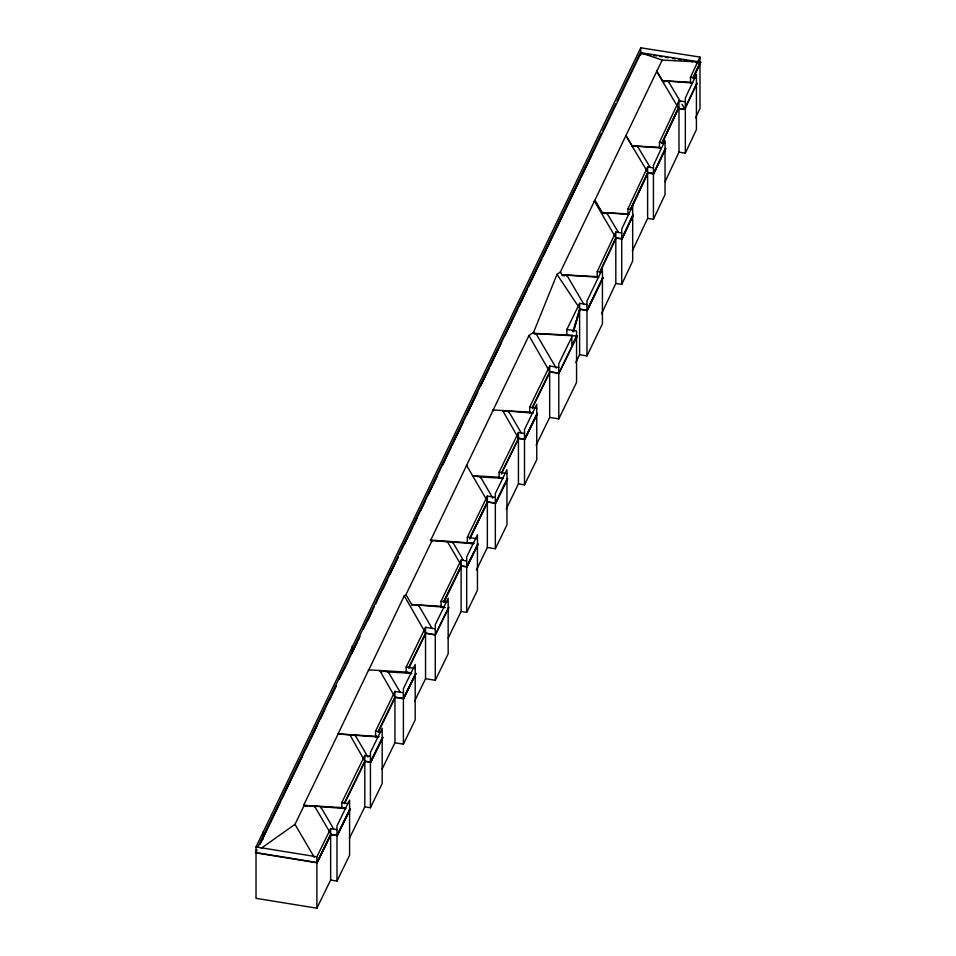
<?xml version="1.0" encoding="UTF-8"?>
<svg xmlns="http://www.w3.org/2000/svg" width="956" height="956" viewBox="0 0 956 956"><rect width="100%" height="100%" fill="white"/><g stroke="black" fill="none" stroke-linecap="round" stroke-linejoin="round"><path stroke-width="1.43" d="M572.967 331.648L576.289 320.332M577.113 317.5L579.611 309.015L587.414 310.282L603.2 277.491L587.163 310.533L579.826 309.338L573.253 331.708M573.648 331.123L580.113 309.099L557.001 274.36L560.395 271.958L662.197 60.061L700.748 62.116L693.148 78.261M597.213 277.515L597.213 271.635L615.807 232.069L621.735 232.989M627.949 214.765L627.949 208.898L647.618 167.001L653.438 167.898M659.461 148.204L659.461 142.336L678.975 100.774L685.332 101.766M599.699 272.042L615.807 237.745L622.177 238.737L633.446 214.67L621.914 238.988L615.999 238.068L594.262 200.939L594.262 201.62M599.878 272.663L616.25 237.805M630.494 209.173L647.618 172.678L653.438 173.574L665.041 148.897M661.946 142.707L678.151 108.207M630.805 209.221L647.81 173L653.88 173.634L665.818 148.252L653.629 173.896L647.81 173M630.602 209.95L648.06 172.749L625.869 135.668L625.869 136.35M662.257 142.767L678.342 108.518L684.95 109.271L678.342 108.518M662.126 143.328L678.593 108.267L656.617 71.389L656.617 72.058M621.735 238.665L632.681 215.303M684.508 109.199L696.422 83.865M684.699 109.522L697.187 83.232L696.757 83.889M601.551 313.795L615.807 283.454L615.807 232.069M632.394 250.819L647.618 218.386L647.618 167.001M665.125 181.652L678.975 152.159L678.975 100.774M621.735 284.374L632.681 261.012L632.681 205.707L621.735 229.07L621.735 284.374L615.807 283.454M653.438 219.282L665.041 194.594L665.041 140.675L653.438 165.352L653.438 219.282L647.618 218.386M685.332 153.163L696.422 129.574L696.422 74.413L685.332 97.99L685.332 153.163L678.975 152.159M336.99 829.665L330.645 828.637L330.645 880.022L316.89 908.2L256.029 898.317L256.029 846.932L640.735 47.8L699.983 57.073L699.983 108.458L695.538 117.875M690.471 83.124L690.471 77.257L699.983 57.073M693.004 77.556L699.983 62.749M693.339 77.567L700.748 62.116L640.293 52.652L640.544 53.417M378.612 736.992L338.113 733.981L303.578 805.358L314.56 806.147L331.075 834.385L317.081 862.814L255.694 852.836L256.543 849.788M257.845 847.1L601.467 133.302M602.758 130.625L615.7 103.738M617.002 101.049L639.648 54.002M255.694 852.836L256.985 850.147M260.88 842.081L336.034 685.954M339.272 679.226L360.006 636.158M363.244 629.43L374.262 606.558M377.5 599.83L398.234 556.762M399.524 554.062L591.955 154.358M259.913 844.53L280.634 801.487M281.936 798.798L302.658 755.742M305.896 749.014L316.902 726.142M320.14 719.414L324.682 709.997M329.856 699.242L336.333 685.787M344.1 669.642L348.641 660.226M351.88 653.498L357.054 642.731M358.357 640.042L359.647 637.353M368.072 619.858L372.601 610.442M375.839 603.726L377.142 601.025M382.316 590.27L386.845 580.854M390.084 574.126L397.863 557.981M404.34 544.526L412.753 527.031M414.056 524.342L417.294 517.614M420.532 510.886L425.062 501.47M428.3 494.754L437.37 475.909M442.544 465.154L450.969 447.659M452.26 444.97L463.278 422.098M466.516 415.37L477.522 392.498M480.76 385.782L489.185 368.287M490.476 365.598L501.482 342.726M504.72 335.998L517.674 309.087M518.977 306.398L527.389 288.915M528.692 286.226L541.646 259.315M542.936 256.626L579.85 179.943M581.152 177.254L640.735 53.476M586.972 310.222L602.423 278.124M586.972 355.931L602.423 323.833L602.423 268.935L586.972 301.032L586.972 355.931L579.611 354.724L575.787 362.551M557.001 275.041L557.001 274.36L533.627 332.234L528.919 335.568L430.439 540.738M368.49 670.515L404.28 595.827L405.965 594.632L432.076 540.63L473.758 543.641M368.681 669.917L337.755 734.531L337.755 733.85L378.994 736.598M529.66 413.028L529.66 407.148L549.676 366.029L558.782 367.486M467.341 543.08L467.341 537.212L487.357 496.08L495.339 497.371M499.104 478.108L499.104 472.228L518.439 432.494L524.509 433.486M532.241 407.531L549.676 371.705L559.212 373.234L549.867 372.027L528.919 335.568L528.919 336.249M532.337 408.284L550.118 371.776M469.922 537.583L487.357 501.757L495.77 503.119L507.72 478.55L495.531 503.37L487.548 502.079L469.599 538.957M501.673 472.611L518.439 438.183L524.94 439.222L537.523 413.362L524.689 439.473L518.618 438.493L502.725 410.674L533.221 413.1M470.017 538.348L487.799 501.828L466.588 465.393L466.588 466.074M501.35 473.985L518.869 438.242M441.075 607.144L441.075 601.276L461.115 560.073L466.683 560.969M443.656 601.635L461.115 565.761L467.114 566.717L478.227 543.904L466.875 566.968L461.306 566.072L443.978 601.694M443.751 602.4L461.557 565.821L447.312 541.514L447.312 542.195M524.509 439.163L536.746 413.996M495.339 503.047L506.955 479.183M403.396 698.442L415.191 674.207M403.587 698.752L415.968 673.574L403.587 698.752L395.127 697.39L379.819 670.562L388.279 671.948L411.594 673.323M435.279 634.593L448.161 608.112M404.28 596.508L404.28 595.827L425.743 633.314L435.47 634.904L448.938 607.478L448.495 608.135M536.125 445.269L549.676 417.414L549.676 366.029M476.387 570.027L487.357 547.465L487.357 496.08M506.19 509.046L518.439 483.879L518.439 432.494M448.185 638.046L461.115 611.458L461.115 560.073M524.509 484.871L536.746 459.693L536.746 404.292L524.509 429.471L524.509 484.871L518.439 483.879M495.339 548.756L506.955 524.892L506.955 469.635L495.339 493.499L495.339 548.756L487.357 547.465M403.396 744.138L415.191 719.916L415.191 664.432L403.396 688.667L403.396 744.138L394.936 742.776L382.03 769.257M435.279 680.302L448.161 653.82L448.161 598.229L435.279 624.698L435.279 680.302L425.551 678.7L414.581 701.226M566.884 335.305L566.884 329.426L579.611 303.339L586.972 304.534M406.192 672.928L406.192 667.061L425.551 627.315L435.279 628.905M375.577 736.98L375.577 731.113L394.936 691.391L403.396 692.753M341.818 808.465L341.818 802.586L364.81 755.431L370.426 756.351M408.774 667.443L425.551 632.992L435.47 634.904M408.869 668.208L425.982 633.063M316.89 908.2L316.89 856.815L330.645 828.637M378.158 731.495L394.936 697.067L403.838 698.501M378.253 732.26L395.378 697.139M344.375 803.028L364.81 761.107L370.856 762.099L382.962 737.243L370.605 762.35L365.001 761.43L349.8 734.674L349.8 735.355M344.53 803.649L365.24 761.179M316.89 862.491L330.645 834.313L337.42 835.413L350.362 808.895L337.181 835.663L330.824 834.636L317.081 862.814M576.564 335.998L571.879 345.618L571.879 336.859L558.782 363.734L558.782 418.883L549.676 417.414M558.782 373.175L572.752 344.495M574.018 341.89L576.564 336.679M558.961 373.485L577.34 336.046L536.029 333.644L534.392 333.381L533.627 332.234L533.627 332.915M370.426 762.04L382.185 737.877M467.317 565.355L477.45 544.526M336.99 835.341L349.585 809.529M349.478 838.257L364.81 806.816L364.81 755.431M558.782 418.883L576.564 382.388L576.564 331.003L566.884 329.426M370.426 807.748L382.185 783.585L382.185 728.293L370.426 752.444L370.426 807.748L364.81 806.816M466.683 612.354L477.45 590.234L477.45 534.774L466.683 556.894L466.683 612.354L461.115 611.458M336.99 881.05L349.585 855.238L349.585 800.053L336.99 825.876L336.99 881.05L330.645 880.022M572.023 335.915L572.429 335.257L534.392 333.381L534.392 334.05M628.283 214.586L628.725 213.929L602.244 212.555L595.002 200.413L595.002 201.095M690.806 82.945L691.248 82.3L662.568 80.734L656.88 71.198L656.88 71.879M576.886 336.703L577.34 336.046M406.527 672.761L406.969 672.104L409.538 672.522M375.911 736.813L376.353 736.156M342.152 808.286L342.595 807.629L345.188 808.059M261.275 848.211L294.998 824.335L304.092 805.538L304.092 806.219L306.709 806.374M629.036 214.443L602.244 212.555L602.244 213.236L604.61 213.594M597.99 276.678L562.08 274.814L560.395 271.958L560.395 272.639M695.908 62.534L700.306 62.761L695.932 62.08M660.226 147.379L632.179 145.862L626.025 135.561L626.025 136.242M661.397 148.013L632.179 145.862L632.179 146.543M598.862 277.264L562.08 274.814L562.08 275.495L564.578 275.878M692.885 83.005L662.568 80.734L662.568 81.415L664.946 81.798M472.611 476.363L472.611 475.682L499.88 477.283M503.418 478.299L480.462 476.96L472.611 475.682M368.49 669.845L406.969 672.104M342.595 807.629L303.578 805.358L304.092 806.219M345.953 808.645L314.56 806.147L314.56 806.828M530.437 412.203L492.938 409.981L492.938 410.662M441.851 606.319L411.749 604.551L405.965 594.632L405.965 595.313M444.636 607.227L411.749 604.551L411.749 605.22M597.213 271.635L602.423 272.448M642.002 53.644L644.918 54.098M647.833 54.552L650.845 55.066M653.665 55.472L656.629 55.962M659.497 56.38L662.412 56.87M665.292 57.324L668.244 57.754M672.522 58.447L675.534 58.89M678.306 59.356L681.353 59.798M684.269 60.264L687.185 60.718M690.101 61.172L693.016 61.626M627.949 208.898L631.498 209.448M690.471 77.257L696.422 78.189M659.461 142.336L665.041 143.209M529.66 407.148L536.746 408.308M499.104 472.228L506.955 473.507M500.406 478.12L503.358 478.574M467.341 537.212L477.45 538.849M473.901 543.199L430.439 540.056L432.076 541.299M468.787 543.128L471.678 543.594M441.075 601.276L446.751 602.208M442.497 607.191L445.329 607.646M406.192 667.061L415.191 668.531M408.762 673.155L411.666 673.598M382.639 671.71L379.819 671.243L379.819 670.562M341.818 802.586L348.295 803.638M256.029 846.932L316.89 856.815M255.252 852.477L317.332 862.563M375.577 731.113L380.87 731.985M640.293 52.652L662.197 60.061L662.197 60.742M650.044 167.24L637.783 146.746L637.783 147.427M680.469 101.742L668.519 81.678L668.519 82.359M681.963 104.252L684.95 109.271M618.377 232.368L606.976 213.284L606.976 213.965M596.448 203.52L597.906 205.946M599.352 208.372L600.798 210.798M583.65 303.865L567.075 275.591L567.075 276.272M556.225 368.132L536.029 333.644L536.029 334.325M521.271 432.96L508.807 411.666L508.807 412.335M492.854 498.136L480.462 476.96L480.462 477.642M463.373 560.324L452.881 542.422L452.881 543.092M400.134 692.18L388.279 671.948L388.279 672.618M333.668 828.995L320.917 807.175L320.917 807.856M314.357 857.46L294.998 824.335L294.998 825.016M432.04 628.367L418.824 605.698L418.824 606.379M367.917 757.056L355.405 735.594L355.405 736.275M640.735 47.8L640.735 55.137M579.611 303.339L579.611 354.724M502.725 410.674L502.725 411.343M493.308 410.112L493.308 410.793M425.551 627.315L425.551 678.7M394.936 691.391L394.936 742.776M352.178 646.029L352.178 653.366M263.211 831.684L263.211 839.033"/></g></svg>
